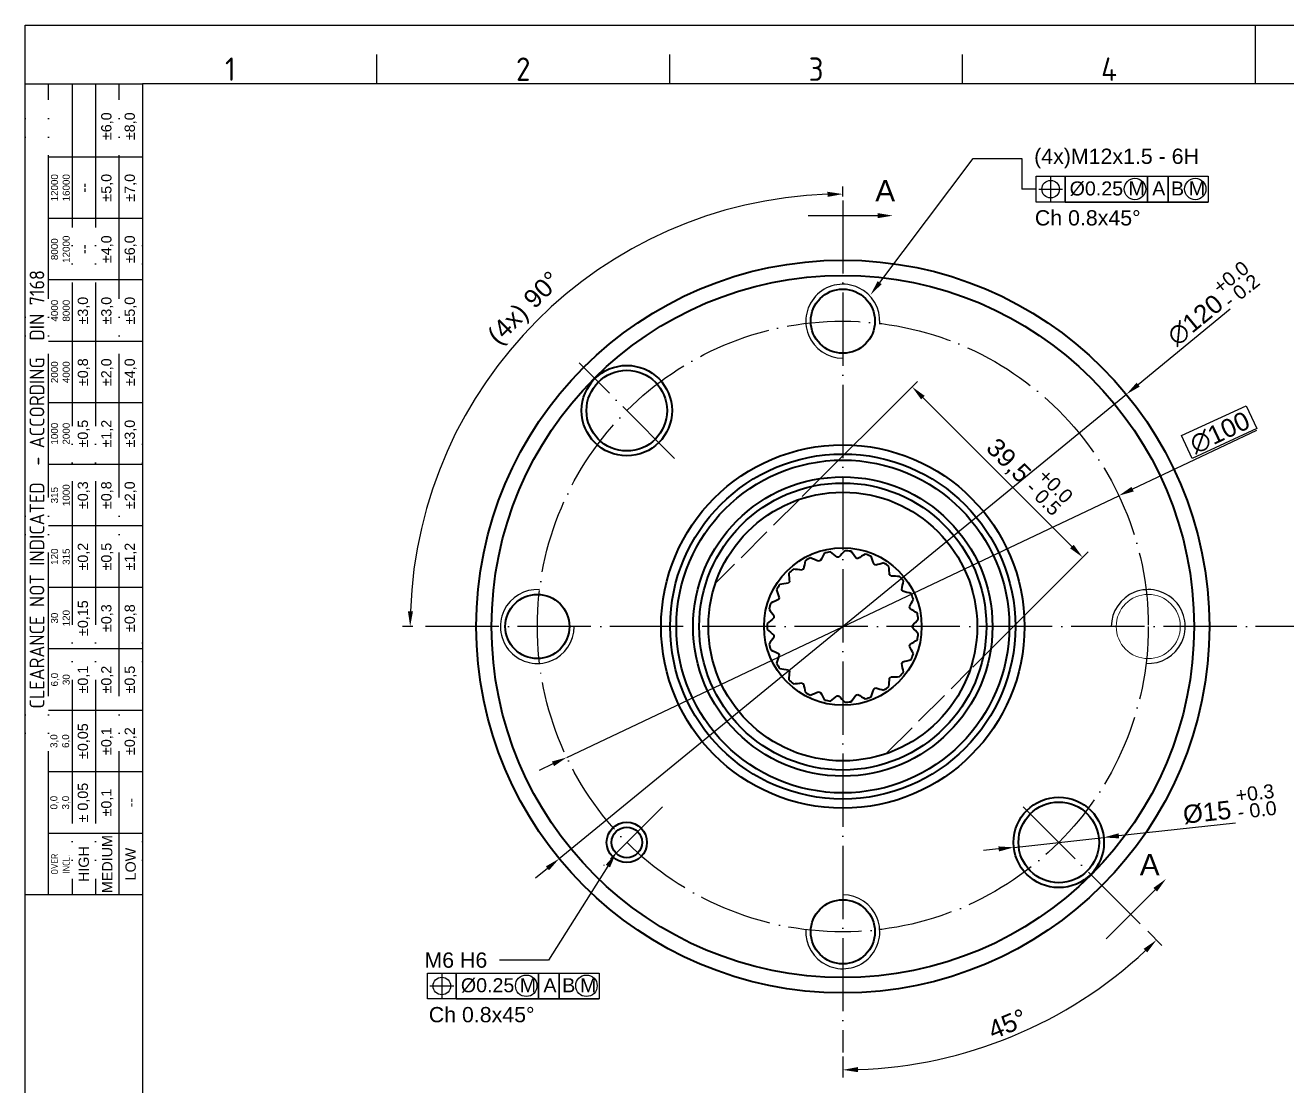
# Model space of a CAD drawing. Header units: millimetres. Extents: x 2452 to 2855, y 1106 to 1391.
# Drawn here: x 2452 to 2658.6, y 1217.5 to 1391.3 of the extents above; entities that cross this region are included whole.
import ezdxf
from ezdxf import colors
from ezdxf.entities.mleader import LeaderData, LeaderLine
from ezdxf.enums import TextEntityAlignment as Align
from ezdxf.math import Vec2, Vec3

# ---------------------------------------------------------------- set-up
doc = ezdxf.new("R2010")
doc.units = ezdxf.units.MM
for name, pattern in [('ACAD_ISO02W100', [15, 12, -3]), ('ACAD_ISO04W100', [30, 24, -3, 0, -3]), ('ACAD_ISO05W100', [33, 24, -3, 0, -3, 0, -3])]:
    doc.linetypes.add(name, pattern=pattern)
for name, color, linetype, lineweight in [('AM_0', 7, 'Continuous', 40), ('AM_4', 1, 'ACAD_ISO04W100', 25), ('AM_5', 3, 'Continuous', 25), ('AM_8', 40, 'ACAD_ISO02W100', 35), ('AM_BOR', 2, 'ACAD_ISO05W100', 35)]:
    doc.layers.add(name, color=color, linetype=linetype, lineweight=lineweight)
doc.styles.add('ACISOTS', font='isocp.shx', dxfattribs={"height": 1})
doc.styles.get("Standard").update_dxf_attribs({"font": 'arial.ttf'})
doc.dimstyles.new('ISO-25', dxfattribs={"dimtxt": 3, "dimasz": 2.5, "dimexe": 1.25, "dimexo": 0.625, "dimtad": 1, "dimtxsty": 'Standard', "dimcen": 2.5, "dimadec": 0, "dimazin": 0, "dimtfac": 1, "dimtmove": 0, "dimatfit": 3, "dimfxl": 1, "dimarcsym": 0})

# ---------------------------------------------------------------- blocks, each defined once
blk = doc.blocks.new('A3 ZTL')
for p, q in [((19.57, 280.82), (19.57, 9.78)), ((401.17, 280.82), (19.57, 280.82))]:
    blk.add_line(p, q)
at = {"layer": 'AM_BOR', "color": 135, "linetype": 'Continuous', "lineweight": 25}
for p, q in [((0, 0), (0, 290.61)), ((0, 290.61), (410.96, 290.61))]:
    blk.add_line(p, q, dxfattribs=at)
at = {"layer": 'AM_BOR', "color": 135, "lineweight": 25}
for p, q in [((205.48, 280.82), (205.48, 290.61)), ((58.71, 280.82), (58.71, 285.71)), ((107.63, 280.82), (107.63, 285.71)), ((156.56, 280.82), (156.56, 285.71)), ((3.91, 145.3), (3.91, 280.82)), ((7.83, 280.82), (7.83, 145.3)), ((11.74, 280.82), (11.74, 145.3)), ((15.66, 145.3), (15.66, 280.82)), ((19.57, 268.59), (3.91, 268.59)), ((19.57, 258.32), (3.91, 258.32)), ((19.57, 248.04), (3.91, 248.04)), ((19.57, 237.77), (3.91, 237.77)), ((19.57, 227.5), (3.91, 227.5)), ((19.57, 217.22), (3.91, 217.22)), ((19.57, 206.95), (3.91, 206.95)), ((19.57, 196.67), (3.91, 196.67)), ((19.57, 186.4), (3.91, 186.4)), ((19.57, 176.13), (3.91, 176.13)), ((19.57, 165.85), (3.91, 165.85)), ((19.57, 155.58), (3.91, 155.58))]:
    blk.add_line(p, q, dxfattribs=at)
blk.add_lwpolyline([(19.57, 145.3), (0, 145.3), (0, 280.82), (19.57, 280.82)], close=True, dxfattribs=at)
at = {"layer": 'AM_BOR', "color": 135, "lineweight": 25, "style": 'ACISOTS'}
for s, p in [('1', (34.25, 283.27)), ('2', (83.17, 283.27)), ('3', (132.09, 283.27)), ('4', (181.02, 283.27))]:
    blk.add_text(s, height=3.91, dxfattribs=at).set_placement(p, align=Align.MIDDLE)
at = {"layer": 'AM_BOR', "color": 135, "lineweight": 25, "attachment_point": 5, "rotation": 90}
for s, insert, char_height, width in [('±6,0', (13.7, 273.73), 1.712, 10.274), ('±8,0', (17.61, 273.73), 1.712, 10.274), ('12000\\P16000', (5.87, 263.45), 1.174, 10.274), ('--', (9.78, 263.45), 1.712, 10.274), ('±5,0', (13.7, 263.45), 1.712, 10.274), ('±7,0', (17.61, 263.45), 1.712, 10.274), ('8000\\P12000', (5.87, 253.18), 1.174, 10.274), ('±4,0', (13.7, 253.18), 1.712, 10.274), ('±6,0', (17.61, 253.18), 1.712, 10.274), ('--', (9.78, 253.18), 1.712, 10.274), ('{\\Fisocp.shx|c0;CLEARANCE NOT INDICATED  - ACCORDING  DIN 7168}', (1.96, 213.06), 2.4462, 135.5186), ('4000\\P8000', (5.87, 242.91), 1.174, 10.274), ('±3,0', (9.78, 242.91), 1.712, 10.274), ('±3,0', (13.7, 242.91), 1.712, 10.274), ('±5,0', (17.61, 242.91), 1.712, 10.274), ('2000\\P4000', (5.87, 232.63), 1.174, 10.274), ('±0,8', (9.78, 232.63), 1.712, 10.274), ('±2,0', (13.7, 232.63), 1.712, 10.274), ('±4,0', (17.61, 232.63), 1.712, 10.274), ('1000\\P2000', (5.87, 222.36), 1.174, 10.274), ('±0,5', (9.78, 222.36), 1.712, 10.274), ('±1,2', (13.7, 222.36), 1.712, 10.274), ('±3,0', (17.61, 222.36), 1.712, 10.274), ('315\\P1000', (5.87, 212.08), 1.174, 10.274), ('±0,3', (9.78, 212.08), 1.712, 10.274), ('±0,8', (13.7, 212.08), 1.712, 10.274), ('±2,0', (17.61, 212.08), 1.712, 10.274), ('120\\P315', (5.87, 201.81), 1.174, 10.274), ('±0,2', (9.78, 201.81), 1.712, 10.274), ('±0,5', (13.7, 201.81), 1.712, 10.274), ('±1,2', (17.61, 201.81), 1.712, 10.274), ('±0,15', (9.78, 191.54), 1.712, 10.274), ('30\\P120', (5.87, 191.54), 1.174, 10.274), ('±0,3', (13.7, 191.54), 1.712, 10.274), ('±0,8', (17.61, 191.54), 1.712, 10.274), ('±0,1', (9.78, 181.26), 1.712, 10.274), ('±0,2', (13.7, 181.26), 1.712, 10.274), ('±0,5', (17.61, 181.26), 1.712, 10.274), ('6,0\\P30', (5.87, 181.26), 1.174, 10.274), ('±0,05', (9.78, 170.99), 1.712, 10.274), ('±0,1', (13.7, 170.99), 1.712, 10.274), ('±0,2', (17.61, 170.99), 1.712, 10.274), ('3,0\\P6,0', (5.87, 170.99), 1.174, 10.274), ('± 0,05', (9.78, 160.71), 1.712, 10.274), ('\\pt4.69206;±0,1', (13.7, 160.71), 1.7123, 10.274), ('0,0\\P3,0', (5.87, 160.71), 1.174, 10.274), ('--', (17.61, 160.71), 1.712, 10.274), ('MEDIUM', (13.7, 150.44), 1.712, 10.274), ('{\\Fisocp.shx|c0;OVER\\PINCL.}', (5.87, 150.44), 1.1742, 10.274), ('HIGH', (9.78, 150.44), 1.712, 10.274), ('LOW', (17.61, 150.44), 1.712, 10.274)]:
    blk.add_mtext(s, dxfattribs=dict(at, insert=insert, char_height=char_height, width=width))
blk = doc.blocks.new('*D41')
at = {"layer": 'AM_5', "color": 0, "lineweight": -2, "transparency": 16777216}
for p, q in [((2653.51, 1324.97), (2633.23, 1315.35)), ((2540.61, 1271.43), (2630.97, 1314.28)), ((2538.35, 1270.36), (2536.09, 1269.29))]:
    blk.add_line(p, q, dxfattribs=at)
at = {"layer": 'AM_5', "color": 0, "transparency": 16777216}
for points in [[(2633.05, 1315.73), (2633.41, 1314.97), (2630.97, 1314.28)], [(2538.17, 1270.74), (2538.53, 1269.99), (2540.61, 1271.43)]]:
    blk.add_solid(points, dxfattribs=at)
at = {"layer": 'Defpoints', "color": 0, "transparency": 16777216}
for p in [(2630.97, 1314.28), (2540.61, 1271.43)]:
    blk.add_point(p, dxfattribs=at)
at = {"layer": 'AM_5', "color": 0, "transparency": 16777216, "insert": (2647.52, 1324.6), "char_height": 3, "attachment_point": 5, "rotation": 25.3695}
blk.add_mtext('∅100', dxfattribs=at)
blk = doc.blocks.new('*D46')
at = {"layer": 'AM_5', "color": 0, "lineweight": -2, "transparency": 16777216}
for p, q in [((2585.79, 1363.27), (2585.79, 1364.92)), ((2515.38, 1292.86), (2513.72, 1292.86))]:
    blk.add_line(p, q, dxfattribs=at)
blk.add_arc((2585.79, 1292.86), 70.82, 92.0227, 177.9773, dxfattribs=at)
at = {"layer": 'AM_5', "color": 0, "transparency": 16777216}
for points in [[(2583.28, 1364.05), (2583.3, 1363.21), (2585.79, 1363.67)], [(2515.43, 1295.35), (2514.6, 1295.36), (2514.97, 1292.86)]]:
    blk.add_solid(points, dxfattribs=at)
at = {"layer": 'Defpoints', "color": 0, "transparency": 16777216}
for p in [(2585.79, 1362.64), (2550.38, 1354.19), (2516, 1292.86), (2801.26, 1292.86), (2585.79, 1223.07)]:
    blk.add_point(p, dxfattribs=at)
at = {"layer": 'AM_5', "color": 0, "transparency": 16777216, "insert": (2533.88, 1344.76), "char_height": 3, "attachment_point": 5, "rotation": 45}
blk.add_mtext('(4x) 90%%d', dxfattribs=at)
blk = doc.blocks.new('*D47')
at = {"layer": 'AM_5', "color": 0, "lineweight": -2, "transparency": 16777216}
for p, q in [((2635.7, 1242.94), (2638.02, 1240.63)), ((2585.79, 1222.44), (2585.79, 1219))]:
    blk.add_line(p, q, dxfattribs=at)
blk.add_arc((2585.79, 1292.86), 72.61, 271.9729, 313.0271, dxfattribs=at)
at = {"layer": 'AM_5', "color": 0, "transparency": 16777216}
for points in [[(2635.04, 1240.08), (2635.62, 1239.48), (2637.13, 1241.51)], [(2588.3, 1219.87), (2588.28, 1220.71), (2585.79, 1220.25)]]:
    blk.add_solid(points, dxfattribs=at)
at = {"layer": 'Defpoints', "color": 0, "transparency": 16777216}
for p in [(2585.79, 1362.64), (2615.33, 1263.31), (2635.26, 1243.39), (2585.79, 1223.07), (2604.58, 1222.72)]:
    blk.add_point(p, dxfattribs=at)
at = {"layer": 'AM_5', "color": 0, "transparency": 16777216, "insert": (2612.75, 1227.76), "char_height": 3, "attachment_point": 5, "rotation": 22.5}
blk.add_mtext('45°', dxfattribs=at)
blk = doc.blocks.new('*D53')
at = {"layer": 'AM_5', "color": 0, "lineweight": -2, "transparency": 16777216}
for p, q in [((2579.12, 1314.12), (2598.01, 1333)), ((2598.89, 1330.35), (2623.29, 1305.96)), ((2607.05, 1286.19), (2625.94, 1305.07))]:
    blk.add_line(p, q, dxfattribs=at)
at = {"layer": 'AM_5', "color": 0, "transparency": 16777216}
for points in [[(2599.18, 1330.64), (2598.6, 1330.06), (2597.12, 1332.12)], [(2623.58, 1306.25), (2622.99, 1305.66), (2625.05, 1304.19)]]:
    blk.add_solid(points, dxfattribs=at)
at = {"layer": 'Defpoints', "color": 0, "transparency": 16777216}
for p in [(2578.68, 1313.67), (2625.05, 1304.19), (2606.61, 1285.74)]:
    blk.add_point(p, dxfattribs=at)
at = {"layer": 'AM_5', "color": 0, "transparency": 16777216, "insert": (2612.8, 1319.87), "char_height": 3, "attachment_point": 5, "rotation": 315}
blk.add_mtext('39,5', dxfattribs=at)
blk = doc.blocks.new('*D73')
at = {"layer": 'AM_5', "color": 0, "lineweight": -2, "transparency": 16777216}
for p, q in [((2649.22, 1344.81), (2634.14, 1332.46)), ((2539.37, 1254.84), (2632.21, 1330.88)), ((2537.44, 1253.25), (2535.51, 1251.67))]:
    blk.add_line(p, q, dxfattribs=at)
at = {"layer": 'AM_5', "color": 0, "transparency": 16777216}
for points in [[(2633.88, 1332.78), (2634.4, 1332.14), (2632.21, 1330.88)], [(2537.18, 1253.57), (2537.7, 1252.93), (2539.37, 1254.84)]]:
    blk.add_solid(points, dxfattribs=at)
at = {"layer": 'Defpoints', "color": 0, "transparency": 16777216}
for p in [(2632.21, 1330.88), (2539.37, 1254.84)]:
    blk.add_point(p, dxfattribs=at)
at = {"layer": 'AM_5', "color": 0, "transparency": 16777216, "insert": (2643.5, 1343.02), "char_height": 3, "attachment_point": 5, "rotation": 39.3209}
blk.add_mtext('∅120', dxfattribs=at)
blk = doc.blocks.new('*D80')
at = {"layer": 'AM_5', "color": 0, "lineweight": -2, "transparency": 16777216}
for p, q in [((2650.07, 1260.67), (2630.99, 1258.58)), ((2613.79, 1256.69), (2628.5, 1258.31)), ((2611.3, 1256.42), (2608.82, 1256.15))]:
    blk.add_line(p, q, dxfattribs=at)
at = {"layer": 'AM_5', "color": 0, "transparency": 16777216}
for points in [[(2630.94, 1258.99), (2631.03, 1258.16), (2628.5, 1258.31)], [(2611.26, 1256.84), (2611.35, 1256.01), (2613.79, 1256.69)]]:
    blk.add_solid(points, dxfattribs=at)
at = {"layer": 'Defpoints', "color": 0, "transparency": 16777216}
for p in [(2613.79, 1256.69), (2628.5, 1258.31)]:
    blk.add_point(p, dxfattribs=at)
at = {"layer": 'AM_5', "color": 0, "transparency": 16777216, "insert": (2645.43, 1262.41), "char_height": 3, "attachment_point": 5, "rotation": 6.2503}
blk.add_mtext('%%C15', dxfattribs=at)

msp = doc.modelspace()

# ---------------------------------------------------------------- linework, layer by layer
at = {"layer": 'AM_0'}
for centre, radius in [((2585.79, 1292.855), 60), ((2585.79, 1292.855), 57.5), ((2585.79, 1342.855), 5.25), ((2550.435, 1328.211), 7.4), ((2550.435, 1328.211), 6.6), ((2585.79, 1292.855), 29.75), ((2585.79, 1292.855), 28.25), ((2585.79, 1292.855), 27.25), ((2585.79, 1292.855), 24.5), ((2585.79, 1292.855), 23.5), ((2585.79, 1292.855), 22), ((2585.79, 1292.855), 12.9), ((2535.79, 1292.855), 5.25), ((2621.146, 1257.5), 7.4), ((2621.146, 1257.5), 6.6), ((2550.435, 1257.5), 3.3), ((2550.435, 1257.5), 2.5), ((2585.79, 1242.855), 5.25)]:
    msp.add_circle(centre, radius, dxfattribs=at)
at = {"layer": 'AM_0', "color": 7, "linetype": 'Continuous', "lineweight": 15}
msp.add_circle((2635.79, 1292.855), 5.25, dxfattribs=at)
at = {"layer": 'AM_0'}
for start, end in [(93.14109, 94.685), (124.44544, 125.98935), (108.79326, 110.33717), (77.48891, 79.03283), (61.83674, 63.38065), (140.09761, 141.64152), (46.18457, 47.72848), (30.53239, 32.0763), (155.74978, 157.29369), (14.88022, 16.42413), (171.40196, 172.94587), (359.22804, 0.77196), (187.05413, 188.59804), (343.57587, 345.11978), (202.70631, 204.25022), (218.35848, 219.90239), (327.9237, 329.46761), (234.01065, 235.55456), (312.27152, 313.81543), (249.66283, 251.20674), (265.315, 266.85891), (280.96717, 282.51109), (296.61935, 298.16326)]:
    msp.add_arc((2585.79, 1292.855), 11.4, start, end, dxfattribs=at)
for points in [[(2580.529, 1304.095), (2580.233, 1303.942), (2579.938, 1303.789), (2579.642, 1303.635)], [(2581.828, 1303.545), (2581.389, 1303.731), (2580.957, 1303.914), (2580.529, 1304.095)], [(2582.778, 1304.894), (2582.561, 1304.484), (2582.341, 1304.069), (2582.118, 1303.648)], [(2583.757, 1305.098), (2583.431, 1305.03), (2583.104, 1304.962), (2582.778, 1304.894)], [(2584.859, 1304.217), (2584.486, 1304.515), (2584.12, 1304.808), (2583.757, 1305.098)], [(2586.138, 1305.261), (2585.818, 1304.924), (2585.494, 1304.584), (2585.166, 1304.238)], [(2587.135, 1305.192), (2586.803, 1305.215), (2586.47, 1305.238), (2586.138, 1305.261)], [(2587.959, 1304.047), (2587.681, 1304.435), (2587.406, 1304.816), (2587.135, 1305.192)], [(2589.472, 1304.707), (2589.073, 1304.469), (2588.67, 1304.229), (2588.26, 1303.985)], [(2590.414, 1304.372), (2590.1, 1304.484), (2589.786, 1304.595), (2589.472, 1304.707)], [(2590.898, 1303.047), (2590.734, 1303.495), (2590.573, 1303.936), (2590.414, 1304.372)], [(2577.692, 1302.259), (2577.448, 1302.032), (2577.205, 1301.804), (2576.961, 1301.577)], [(2579.091, 1302.08), (2578.618, 1302.14), (2578.152, 1302.2), (2577.692, 1302.259)], [(2579.642, 1303.635), (2579.543, 1303.182), (2579.443, 1302.723), (2579.342, 1302.257)], [(2592.533, 1303.274), (2592.085, 1303.153), (2591.631, 1303.03), (2591.171, 1302.906)], [(2593.35, 1302.698), (2593.077, 1302.89), (2592.805, 1303.082), (2592.533, 1303.274)], [(2593.458, 1301.291), (2593.422, 1301.767), (2593.385, 1302.235), (2593.35, 1302.698)], [(2576.851, 1299.93), (2576.379, 1299.861), (2575.915, 1299.793), (2575.455, 1299.726)], [(2576.961, 1301.577), (2576.989, 1301.113), (2577.017, 1300.645), (2577.045, 1300.168)], [(2595.094, 1301.069), (2594.629, 1301.073), (2594.16, 1301.077), (2593.683, 1301.081)], [(2595.725, 1300.293), (2595.514, 1300.552), (2595.304, 1300.81), (2595.094, 1301.069)], [(2595.45, 1298.909), (2595.543, 1299.377), (2595.634, 1299.838), (2595.725, 1300.293)], [(2575.455, 1299.726), (2575.282, 1299.441), (2575.109, 1299.156), (2574.936, 1298.871)], [(2574.936, 1298.871), (2575.087, 1298.432), (2575.241, 1297.989), (2575.396, 1297.538)], [(2596.965, 1298.254), (2596.519, 1298.383), (2596.068, 1298.514), (2595.61, 1298.647)], [(2597.363, 1297.337), (2597.23, 1297.643), (2597.097, 1297.949), (2596.965, 1298.254)], [(2573.985, 1296.682), (2573.895, 1296.361), (2573.805, 1296.04), (2573.715, 1295.719)], [(2575.274, 1297.256), (2574.838, 1297.062), (2574.409, 1296.871), (2573.985, 1296.682)], [(2596.725, 1296.079), (2596.941, 1296.504), (2597.153, 1296.923), (2597.363, 1297.337)], [(2574.477, 1294.255), (2574.109, 1293.951), (2573.748, 1293.652), (2573.39, 1293.355)], [(2573.715, 1295.719), (2573.979, 1295.338), (2574.247, 1294.952), (2574.518, 1294.56)], [(2598.007, 1295.039), (2597.612, 1295.284), (2597.213, 1295.531), (2596.808, 1295.783)], [(2597.189, 1293.009), (2597.512, 1293.361), (2597.829, 1293.707), (2598.143, 1294.049)], [(2598.143, 1294.049), (2598.098, 1294.379), (2598.052, 1294.709), (2598.007, 1295.039)], [(2573.39, 1293.355), (2573.39, 1293.023), (2573.39, 1292.689), (2573.39, 1292.355)], [(2573.39, 1292.355), (2573.748, 1292.059), (2574.109, 1291.76), (2574.477, 1291.455)], [(2598.143, 1291.662), (2597.829, 1292.004), (2597.512, 1292.35), (2597.189, 1292.702)], [(2598.007, 1290.672), (2598.052, 1291.002), (2598.098, 1291.332), (2598.143, 1291.662)], [(2574.518, 1291.151), (2574.247, 1290.759), (2573.979, 1290.373), (2573.715, 1289.991)], [(2573.715, 1289.991), (2573.805, 1289.67), (2573.895, 1289.35), (2573.985, 1289.029)], [(2597.363, 1288.374), (2597.153, 1288.788), (2596.941, 1289.207), (2596.725, 1289.632)], [(2596.808, 1289.928), (2597.213, 1290.179), (2597.612, 1290.427), (2598.007, 1290.672)], [(2573.985, 1289.029), (2574.409, 1288.84), (2574.838, 1288.649), (2575.274, 1288.455)], [(2575.396, 1288.173), (2575.241, 1287.722), (2575.087, 1287.279), (2574.936, 1286.84)], [(2596.965, 1287.457), (2597.097, 1287.762), (2597.23, 1288.068), (2597.363, 1288.374)], [(2574.936, 1286.84), (2575.109, 1286.555), (2575.282, 1286.27), (2575.455, 1285.985)], [(2575.455, 1285.985), (2575.915, 1285.918), (2576.379, 1285.85), (2576.851, 1285.781)], [(2577.045, 1285.543), (2577.017, 1285.066), (2576.989, 1284.598), (2576.961, 1284.134)], [(2595.725, 1285.418), (2595.634, 1285.873), (2595.543, 1286.334), (2595.45, 1286.802)], [(2595.61, 1287.064), (2596.068, 1287.197), (2596.519, 1287.327), (2596.965, 1287.457)], [(2576.961, 1284.134), (2577.205, 1283.907), (2577.448, 1283.679), (2577.692, 1283.452)], [(2577.692, 1283.452), (2578.152, 1283.511), (2578.618, 1283.571), (2579.091, 1283.631)], [(2579.342, 1283.454), (2579.443, 1282.988), (2579.543, 1282.529), (2579.642, 1282.076)], [(2593.35, 1283.013), (2593.385, 1283.476), (2593.422, 1283.944), (2593.458, 1284.42)], [(2593.683, 1284.63), (2594.16, 1284.634), (2594.629, 1284.638), (2595.094, 1284.642)], [(2595.094, 1284.642), (2595.304, 1284.901), (2595.514, 1285.159), (2595.725, 1285.418)], [(2579.642, 1282.076), (2579.938, 1281.922), (2580.233, 1281.769), (2580.529, 1281.616)], [(2580.529, 1281.616), (2580.957, 1281.797), (2581.389, 1281.98), (2581.828, 1282.166)], [(2582.118, 1282.063), (2582.341, 1281.642), (2582.561, 1281.227), (2582.778, 1280.817)], [(2583.757, 1280.613), (2584.12, 1280.903), (2584.486, 1281.196), (2584.859, 1281.494)], [(2585.166, 1281.473), (2585.494, 1281.127), (2585.818, 1280.787), (2586.138, 1280.45)], [(2587.135, 1280.519), (2587.406, 1280.895), (2587.681, 1281.276), (2587.959, 1281.664)], [(2588.26, 1281.726), (2588.67, 1281.482), (2589.073, 1281.242), (2589.472, 1281.004)], [(2589.472, 1281.004), (2589.786, 1281.116), (2590.1, 1281.227), (2590.414, 1281.339)], [(2590.414, 1281.339), (2590.573, 1281.775), (2590.734, 1282.216), (2590.898, 1282.664)], [(2591.171, 1282.805), (2591.631, 1282.681), (2592.085, 1282.558), (2592.533, 1282.437)], [(2592.533, 1282.437), (2592.805, 1282.629), (2593.077, 1282.821), (2593.35, 1283.013)], [(2582.778, 1280.817), (2583.104, 1280.749), (2583.431, 1280.681), (2583.757, 1280.613)], [(2586.138, 1280.45), (2586.47, 1280.473), (2586.803, 1280.496), (2587.135, 1280.519)]]:
    msp.add_open_spline(points, degree=3, dxfattribs=at)
at = {"layer": 'AM_4', "ltscale": 0.5}
for p, q in [((2585.79, 1362.642), (2585.79, 1223.069)), ((2558.263, 1320.383), (2542.607, 1336.039)), ((2801.265, 1292.855), (2516.004, 1292.855)), ((2556.25, 1263.315), (2546.19, 1253.255)), ((2615.331, 1263.315), (2635.26, 1243.386))]:
    msp.add_line(p, q, dxfattribs=at)
msp.add_circle((2585.79, 1292.855), 50, dxfattribs=at)
at = {"layer": 'AM_5'}
for p, q in [((2615.112, 1369.496), (2615.112, 1364.475)), ((2619.81, 1366.477), (2619.81, 1362.472)), ((2617.448, 1364.475), (2615.112, 1364.475)), ((2617.857, 1364.475), (2621.762, 1364.475)), ((2622.171, 1362.357), (2635.658, 1362.357)), ((2635.658, 1362.357), (2639.042, 1362.357)), ((2639.042, 1362.357), (2645.578, 1362.357)), ((2580.094, 1360.141), (2591.486, 1360.141)), ((2628.887, 1241.704), (2636.942, 1249.759)), ((2520.154, 1235.991), (2520.154, 1231.986)), ((2518.201, 1233.988), (2522.107, 1233.988)), ((2522.515, 1231.871), (2536.002, 1231.871)), ((2536.002, 1231.871), (2539.386, 1231.871)), ((2539.386, 1231.871), (2545.923, 1231.871))]:
    msp.add_line(p, q, dxfattribs=at)
for points in [[(2617.448, 1366.592), (2622.171, 1366.592), (2622.171, 1362.357), (2617.448, 1362.357)], [(2622.171, 1366.592), (2635.658, 1366.592), (2635.658, 1362.357), (2622.171, 1362.357)], [(2635.658, 1366.592), (2639.042, 1366.592), (2639.042, 1362.357), (2635.658, 1362.357)], [(2639.042, 1366.592), (2645.578, 1366.592), (2645.578, 1362.357), (2639.042, 1362.357)], [(2641.25, 1324.122), (2651.826, 1329.019), (2653.553, 1325.289), (2642.977, 1320.392)], [(2517.792, 1236.106), (2522.515, 1236.106), (2522.515, 1231.871), (2517.792, 1231.871)], [(2522.515, 1236.106), (2536.002, 1236.106), (2536.002, 1231.871), (2522.515, 1231.871)], [(2536.002, 1236.106), (2539.386, 1236.106), (2539.386, 1231.871), (2536.002, 1231.871)], [(2539.386, 1236.106), (2545.923, 1236.106), (2545.923, 1231.871), (2539.386, 1231.871)]]:
    msp.add_lwpolyline(points, close=True, dxfattribs=at)
for centre, radius in [((2633.617, 1364.502), 1.757), ((2643.486, 1364.502), 1.757), ((2619.81, 1364.475), 1.441), ((2520.154, 1233.988), 1.441), ((2533.961, 1234.016), 1.757), ((2543.83, 1234.016), 1.757)]:
    msp.add_circle(centre, radius, dxfattribs=at)
for centre, start, end in [((2585.79, 1342.855), 356.53149, 270), ((2535.79, 1292.855), 86.53149, 360), ((2635.79, 1292.855), 266.53149, 180), ((2585.79, 1242.855), 176.53149, 90)]:
    msp.add_arc(centre, 6.05, start, end, dxfattribs=at)
for points in [[(2591.486, 1359.724), (2591.486, 1360.558), (2593.986, 1360.141)], [(2637.237, 1249.464), (2636.648, 1250.053), (2638.71, 1251.527)]]:
    msp.add_solid(points, dxfattribs=at)
at = {"layer": 'AM_8', "ltscale": 0.5}
for p, q in [((2578.678, 1313.674), (2564.972, 1299.967)), ((2592.902, 1272.037), (2606.609, 1285.743))]:
    msp.add_line(p, q, dxfattribs=at)

# ---------------------------------------------------------------- block references
at = {"linetype": 'ByBlock', "lineweight": 0, "xscale": 0.9801000000000002, "yscale": 0.9801000000000002, "zscale": 0.9801000000000002}
msp.add_blockref('A3 ZTL', (2451.96, 1106.498), dxfattribs=at)

# ---------------------------------------------------------------- texts
at = {"layer": 'AM_5'}
for s, width, insert, char_height, attachment_point in [('A', 12.46166, (2591.1, 1362.458), 3.5, 7), ('%%C0.25', 18.23779, (2622.924, 1365.744), 2.3, 1), ('M', 18.23779, (2632.565, 1365.744), 2.3, 1), ('A', 18.23779, (2636.44, 1365.744), 2.3, 1), ('B', 18.23779, (2639.515, 1365.744), 2.3, 1), ('M', 18.23779, (2642.434, 1365.744), 2.3, 1), ('A', 12.46166, (2634.399, 1252.098), 3.5, 7), ('%%C0.25', 18.23779, (2523.268, 1235.258), 2.3, 1), ('M', 18.23779, (2532.909, 1235.258), 2.3, 1), ('A', 18.23779, (2536.784, 1235.258), 2.3, 1), ('B', 18.23779, (2539.859, 1235.258), 2.3, 1), ('M', 18.23779, (2542.778, 1235.258), 2.3, 1)]:
    msp.add_mtext_dynamic_manual_height_columns(s, width=width, gutter_width=12.5, heights=[0], dxfattribs=dict(at, insert=insert, char_height=char_height, attachment_point=attachment_point))
at = {"layer": 'AM_5', "color": 3, "char_height": 2.5, "attachment_point": 1}
for insert in [(2617.228, 1361.031), (2518.016, 1230.544)]:
    msp.add_mtext_dynamic_manual_height_columns('Ch 0.8x45%%D', width=40.20612, gutter_width=12.5, heights=[0], dxfattribs=dict(at, insert=insert))
at = {"layer": 'AM_5', "char_height": 2.3, "attachment_point": 1}
for s, insert, rotation in [('+0.0', (2646.116, 1348.968), 38.42673), ('- 0.2', (2647.825, 1346.766), 38.42673), ('+0.0', (2619.203, 1318.918), 315), ('- 0.5', (2617.211, 1316.968), 315), ('+0.3', (2649.96, 1266.336), 6.90966), ('- 0.0', (2650.266, 1263.565), 6.90966)]:
    msp.add_mtext_dynamic_manual_height_columns(s, width=18.23779, gutter_width=12.5, heights=[0], dxfattribs=dict(at, insert=insert, rotation=rotation))

# ---------------------------------------------------------------- dimensions: what is measured, and where the dimension line sits
at = {"layer": 'AM_5'}
dim = msp.add_angular_dim_2l(base=(2550.381, 1354.186), line1=((2801.265, 1292.855), (2516.004, 1292.855)), line2=((2585.79, 1362.642), (2585.79, 1223.069)), text='(4x) 90%%d', dimstyle='ISO-25', dxfattribs=at)
dim.commit()
dim.dimension.update_dxf_attribs({"geometry": '*D46', "text_midpoint": (2533.881, 1344.764)})
dim = msp.add_angular_dim_2l(base=(2604.582, 1222.722), line1=((2585.79, 1362.642), (2585.79, 1223.069)), line2=((2615.331, 1263.315), (2635.26, 1243.386)), dimstyle='ISO-25', dxfattribs=at)
dim.commit()
dim.dimension.update_dxf_attribs({"geometry": '*D47', "text_midpoint": (2612.753, 1227.762)})
for p1, p2, picture, middle in [((2539.374, 1254.836), (2632.207, 1330.875), '*D73', (2644.918, 1341.287)), ((2540.612, 1271.433), (2630.968, 1314.278), '*D41', (2648.477, 1322.58))]:
    dim = msp.add_diameter_dim_2p(p1=p1, p2=p2, dimstyle='ISO-25', dxfattribs=at)
    dim.commit()
    dim.dimension.update_dxf_attribs({"geometry": picture, "text_midpoint": middle, "dimtype": 163})
dim = msp.add_aligned_dim(p1=(2578.678, 1313.674), p2=(2606.609, 1285.743), distance=26.083, dimstyle='ISO-25', dxfattribs=at)
dim.commit()
dim.dimension.update_dxf_attribs({"geometry": '*D53', "text_midpoint": (2612.804, 1319.869)})
dim = msp.add_diameter_dim_2p(p1=(2613.79, 1256.694), p2=(2628.502, 1258.306), text='%%C15', dimstyle='ISO-25', dxfattribs=at)
dim.commit()
dim.dimension.update_dxf_attribs({"geometry": '*D80', "text_midpoint": (2645.678, 1260.187), "dimtype": 163})

# ---------------------------------------------------------------- leaders
ml = msp.add_multileader_mtext('Standard', dxfattribs=at)
ml.set_content('(4x)M12x1.5 - 6H', color=256)
ml.set_leader_properties()
ml.build(insert=Vec2(0, 0))
ml.multileader.update_dxf_attribs({"arrow_head_size": 2.5})
ctx = ml.context
ctx.base_point, ctx.char_height, ctx.arrow_head_size, ctx.plane_origin = Vec3(2615.112, 1369.496), 2.5, 2.5, Vec3(2593.558, 1346.6)
notes = []
notes.append((ctx, [(0, (1, 1, 0), (2607.112, 1369.496), (1, 0), 8, [(0, [(2590.323, 1347.171)], 0, [])])]))
ctx.mtext.insert, ctx.mtext.flow_direction = Vec3(2617.112, 1371.114), 5
ml = msp.add_multileader_mtext('Standard', dxfattribs=at)
ml.set_content('M6 H6', color=256)
ml.set_leader_properties()
ml.build(insert=Vec2(0, 0))
ml.multileader.update_dxf_attribs({"arrow_head_size": 2.5})
ctx = ml.context
ctx.base_point, ctx.char_height, ctx.arrow_head_size, ctx.plane_origin = Vec3(2515.725, 1238.206), 2.5, 2.5, Vec3(2478.21, 1168.598)
ctx.text_align_type = 2
notes.append((ctx, [(1, (1, 1, 0), (2537.592, 1238.206), (-1, 0), 8, [(0, [(2548.667, 1255.732)], 0, [])])]))
ctx.mtext.insert, ctx.mtext.alignment, ctx.mtext.flow_direction = Vec3(2527.592, 1239.477), 3, 5
for ctx, leaders in notes:
    for number, flags, end, landing, length, lines in leaders:
        leader = LeaderData()
        leader.index, (leader.has_last_leader_line, leader.has_dogleg_vector, leader.attachment_direction) = number, flags
        leader.last_leader_point, leader.dogleg_vector, leader.dogleg_length = Vec3(end), Vec3(landing), length
        for number, points, colour, breaks in lines:
            line = LeaderLine()
            line.index, line.vertices, line.color, line.breaks = number, Vec3.list(points), colors.encode_raw_color(colour), breaks
            leader.lines.append(line)
        ctx.leaders.append(leader)

doc.saveas('drawing.dxf')
